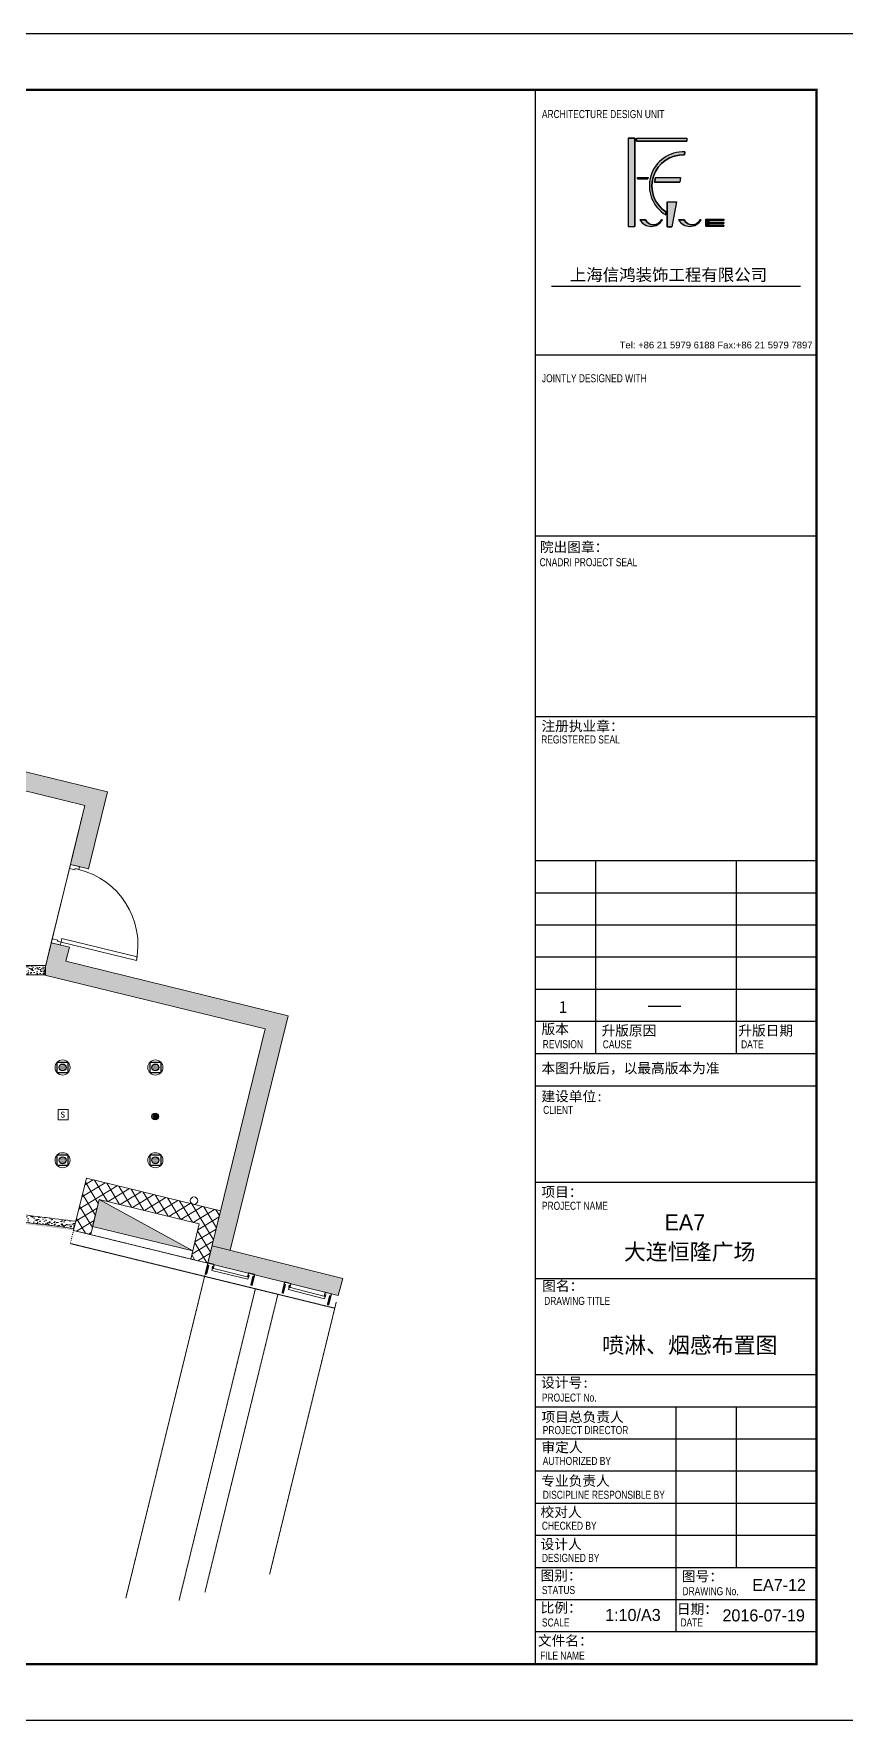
# Model space of a CAD drawing. Header units: millimetres. Extents: x 346472 to 732256, y -34068 to -15883.
# Drawn here: x 620337 to 629083, y -34068 to -15883 of the extents above; entities that cross this region are included whole.
import ezdxf

# ---------------------------------------------------------------- set-up
doc = ezdxf.new("R2010")
doc.units = ezdxf.units.MM
doc.header["$LTSCALE"] = 7
doc.linetypes.add('AED-090-P-CRL2$0$ACAD_ISO03W100', pattern=[30, 12, -18])
doc.linetypes.add('HIDDEN', pattern=[0.375, 0.25, -0.125])
doc.layers.get('0').update_dxf_attribs({"lineweight": 0})
for name, color, linetype in [('1', 1, 'Continuous'), ('1_AVT', 1, 'Continuous'), ('1建筑平面', 7, 'Continuous'), ('AED-090-P-PL02-N$0$0_fsbracket', 1, 'Continuous'), ('LD_light', 253, 'Continuous'), ('WALL', 7, 'Continuous'), ('walls', 7, 'Continuous'), ('图框', 9, 'Continuous'), ('消防', 5, 'Continuous')]:
    doc.layers.add(name, color=color, linetype=linetype)
for name, color, linetype, lineweight in [('AED-090-P-CRL2$0$HoseReel', 1, 'Continuous', 13), ('EA7 CEILING', 251, 'Continuous', 9), ('EA7 furniture', 7, 'Continuous', 5), ('QUOTE', 251, 'Continuous', 5), ('文字', 6, 'Continuous', 5)]:
    doc.layers.add(name, color=color, linetype=linetype, lineweight=lineweight)
doc.styles.add('ARIAL', font='Arial.ttf')
doc.styles.add('FUGUE', font='Arial.ttf')
doc.styles.get("Standard").update_dxf_attribs({"font": 'STKaiti.ttf'})
doc.styles.add('图签-仿宋', font='')
doc.styles.add('图签-黑体', font='')
doc.styles.get('图签-仿宋').set_extended_font_data('FangSong_GB2312')
doc.styles.get('图签-黑体').set_extended_font_data('SimHei')

# ---------------------------------------------------------------- blocks, each defined once
blk = doc.blocks.new('A$C1A5804E3')
at = {"color": 5, "ltscale": 2}
blk.add_lwpolyline([(-699236, -432956), (-698936, -432956), (-698936, -432656), (-699236, -432656)], close=True, dxfattribs=at)
at = {"color": 5, "ltscale": 2, "style": '图签-仿宋'}
blk.add_text('s', height=232, dxfattribs=at).set_placement((-699174, -432889))
blk = doc.blocks.new('12333')
at = {"layer": 'LD_light'}
h = blk.add_hatch(dxfattribs=at)
h.set_pattern_fill('DOTS', color=6, scale=90.551181, angle=-90, style=0)
h.set_pattern_definition([(270, (572990.7953, 65339.9095), (5.65944882, -2.8297244), [0, -5.65944882])])
h.paths.add_polyline_path([(568487, -26655, 1), (568412, -26655, 1)])
at = {"layer": 'LD_light', "color": 6, "elevation": -2}
blk.add_lwpolyline([(568507, -26598), (568507, -26713), (568392, -26713), (568392, -26598)], close=True, dxfattribs=at)
at = {"layer": 'LD_light', "color": 6}
blk.add_circle((568449, -26655, -2), 37.2, dxfattribs=at)
at = {"layer": 'QUOTE', "color": 6, "lineweight": 5}
blk.add_circle((568449, -26655, -2), 81.3, dxfattribs=at)

msp = doc.modelspace()

# ---------------------------------------------------------------- hatches: boundary and pattern name
at = {"layer": 'AED-090-P-CRL2$0$HoseReel', "lineweight": 5, "extrusion": (0.000187716, -0.000339531, 1)}
msp.add_hatch(color=8, dxfattribs=at).paths.add_polyline_path([(622050.3, -29007.4), (620972.1, -28743.5), (621043.4, -28452.1)])
at = {"layer": 'EA7 furniture', "lineweight": 5}
h = msp.add_hatch(color=8, dxfattribs=at)
h.dxf.hatch_style = 1
h.paths.add_polyline_path([(620056.7, -28675.1), (620054.6, -28695, -0.0026509), (620766.2, -28785.8), (620771, -28766.2, 0.0026601)])
at = {"layer": 'walls', "lineweight": 5}
h = msp.add_hatch(color=8, dxfattribs=at)
h.dxf.hatch_style = 1
h.paths.add_polyline_path([(608265.1, -18898.8), (607987.6, -19000.9), (608669, -21270), (608959.8, -28264.2), (609159.5, -28255.6), (608868.8, -21261.7), (613996.2, -22516.6), (613996.2, -22310.7), (608916.3, -21067.4)])
h.paths.add_polyline_path([(613996.2, -22310.7), (613996.2, -22516.6), (620889, -24203.6), (620752, -24763.5), (620733.3, -24839.8), (620830.4, -24863.6), (620927.6, -24887.4), (621130.8, -24056.9)])
h.paths.add_polyline_path([(620683.9, -25883), (620720.7, -25732.4), (620526.5, -25684.9), (620442.1, -26029.7), (622831.6, -26614.5), (622300.2, -28785.8), (622507.7, -28785.8), (623077.7, -26474.1)])
h.paths.add_polyline_path([(622507.7, -28785.8), (622300.2, -28785.8), (622259.7, -28951.2), (622454.8, -29000.3)])
h.paths.add_polyline_path([(622260.4, -28951.4), (622238.1, -29039.5), (622214.6, -29135.7), (622213.5, -29140), (623617, -29488.6), (623667.5, -29305.4)])
h = msp.add_hatch(dxfattribs=at)
h.set_pattern_fill('AR-CONC', color=8, scale=0.5)
h.paths.add_polyline_path([(619548.5, -25929.7), (620464.4, -25929.7), (620464.4, -26029.7), (619548.5, -26029.7)])
h = msp.add_hatch(dxfattribs=at)
h.set_pattern_fill('AR-CONC', color=8, scale=0.5)
h.paths.add_polyline_path([(620066.9, -28595.8), (620065, -28595.6), (620056.7, -28675.1, -0.0026601), (620771, -28766.2), (620790.1, -28688.1, 0.0026913)])
at = {"layer": '图框'}
for points in [[(626816.8, -17008.7), (626742.7, -17008.7), (626742.7, -17959.7), (626816.8, -17959.7)], [(626833.9, -17041.1), (627375.9, -17041.1), (627375.9, -17008.7), (626833.9, -17008.7)], [(627348.8, -17188.5), (627355, -17156.7, 0.780601), (627149.7, -17836.7), (627149.7, -17804, -0.7611328)], [(626842.3, -17447.3), (626956.2, -17447.3), (626960.5, -17431.5), (626842.3, -17431.5)], [(627027.6, -17482.1), (627298.7, -17482.1), (627307.4, -17431.5), (627037.6, -17431.5)], [(627162.1, -17696.9), (627162.1, -17965.7), (627215.6, -17965.7), (627262.8, -17696.9)], [(627112.9, -17888.7), (627103.9, -17888.7, -0.607934), (626928.6, -17888.7), (626868.4, -17888.7, 0.5844925), (627113, -17888.7)], [(627530.2, -17888.7), (627521.1, -17888.7, -0.607934), (627345.8, -17888.7), (627285.7, -17888.7, 0.5844925), (627530.2, -17888.7)], [(627611.1, -17895.1), (627773.3, -17895.1), (627773.3, -17881.6), (627579.6, -17881.6), (627579.6, -17959), (627773.3, -17959), (627773.3, -17947.8), (627611.1, -17947.8), (627611.1, -17928.9), (627773.3, -17928.9), (627773.3, -17917.6), (627611.1, -17917.6)]]:
    msp.add_hatch(color=251, dxfattribs=at).paths.add_polyline_path(points, flags=0)
at = {"layer": '消防', "ltscale": 2}
msp.add_hatch(color=5, dxfattribs=at).paths.add_polyline_path([(621668.1, -27557.8, 1), (621624.4, -27557.8, 1)])

# ---------------------------------------------------------------- linework, layer by layer
at = {"layer": '1', "color": 8, "lineweight": 5}
msp.add_line((620730.5, -28931.5, -0.2), (620730.5, -28931.5, -0.2), dxfattribs=at)
msp.add_circle((622064.6, -28465.3, -0.6), 40, dxfattribs=at)
for centre, radius, start, end in [((611854.3, -95844.6, -0.2), 67668.4, 82.428099, 84.645908), ((631837.6, 60803.7, -0.2), 90171.1, 262.498138, 262.962578)]:
    msp.add_arc(centre, radius, start, end, dxfattribs=at)
at = {"layer": '1_AVT', "color": 8, "lineweight": 5, "extrusion": (0.000187716, -0.000339531, 1)}
for p, q in [((620904.1, -28222.4, -0.2), (620766.2, -28785.8, -0.4)), ((622351.3, -28576.6, -0.6), (620904.1, -28222.4, -0.2)), ((621043.4, -28452.1, -0.3), (620950.7, -28830.9, -0.4)), ((622121.6, -28716, -0.6), (621043.4, -28452.1, -0.3)), ((622028.9, -29094.8, -0.7), (622121.6, -28716, -0.6)), ((622213.5, -29140, -0.8), (622351.3, -28576.6, -0.6)), ((620766.2, -28785.8, -0.8), (620950.7, -28830.9, -0.8)), ((622028.9, -29094.8, -0.7), (622213.5, -29140, -0.8))]:
    msp.add_line(p, q, dxfattribs=at)
at = {"layer": '1建筑平面', "color": 8, "linetype": 'HIDDEN', "lineweight": 5}
for p, q in [((622178.7, -29281.8, -0.8), (621329.9, -32750, -0.8)), ((622725.7, -29415.7, -0.3), (621903.4, -32775.5, -0.3)), ((622178.7, -29281.8, -0.8), (623581.3, -29625.1, -0.8)), ((622968.6, -29475.1, -0.3), (622182.8, -32685.5, -0.3)), ((623597, -29560.9, -0.3), (622879.2, -32493.7, -0.3))]:
    msp.add_line(p, q, dxfattribs=at)
at = {"layer": 'AED-090-P-CRL2$0$HoseReel', "color": 8, "linetype": 'Continuous', "lineweight": 5, "extrusion": (0.000187716, -0.000339531, 1)}
for p, q in [((621237.5, -28304, -0.3), (620822.4, -28555.8, -0.3)), ((621106.7, -28272, -0.3), (620854.5, -28425, -0.3)), ((620975.8, -28240, -0.2), (620886.5, -28294.2, -0.2)), ((620893.7, -28264.6, -0.2), (621033.1, -28494.3, -0.3)), ((620992.7, -28244.1, -0.2), (621132.1, -28473.8, -0.3)), ((621123.6, -28276.1, -0.3), (621263, -28505.8, -0.4)), ((621368.3, -28336, -0.3), (621138.6, -28475.4, -0.3)), ((621254.4, -28308.2, -0.3), (621393.8, -28537.9, -0.4)), ((621499.2, -28368.1, -0.4), (621269.5, -28507.4, -0.4)), ((621385.3, -28340.2, -0.3), (621524.7, -28569.9, -0.4)), ((621020.1, -28547.3, -0.3), (620790.4, -28686.7, -0.3)), ((620829.7, -28526.2, -0.3), (620969.1, -28756, -0.4)), ((620861.7, -28395.4, -0.3), (621001.1, -28625.1, -0.4)), ((621630, -28400.1, -0.4), (621400.3, -28539.5, -0.4)), ((621516.1, -28372.2, -0.4), (621655.5, -28601.9, -0.5)), ((621760.9, -28432.1, -0.4), (621531.2, -28571.5, -0.4)), ((621647, -28404.2, -0.4), (621786.3, -28633.9, -0.5)), ((621891.7, -28464.1, -0.5), (621662, -28603.5, -0.5)), ((621777.8, -28436.2, -0.4), (621917.2, -28666, -0.5)), ((622022.6, -28496.2, -0.5), (621792.8, -28635.5, -0.5)), ((621908.6, -28468.3, -0.5), (622048, -28698, -0.6)), ((622153.4, -28528.2, -0.5), (621923.7, -28667.6, -0.6)), ((622039.5, -28500.3, -0.5), (622275, -28888.5, -0.7)), ((622170.3, -28532.3, -0.6), (622307, -28757.6, -0.7)), ((620797.7, -28657.1, -0.3), (620894.9, -28817.3, -0.4)), ((620988.1, -28678.1, -0.4), (620797.9, -28793.5, -0.4)), ((622284.2, -28560.2, -0.6), (622054.5, -28699.6, -0.6)), ((622335.7, -28640.4, -0.6), (622106, -28779.7, -0.6)), ((622301.2, -28564.3, -0.6), (622339.1, -28626.8, -0.6)), ((620956.1, -28809, -0.4), (620928.8, -28825.6, -0.4)), ((622271.7, -28902, -0.7), (622042, -29041.4, -0.7)), ((622303.7, -28771.2, -0.7), (622074, -28910.6, -0.7)), ((622103.6, -28789.6, -0.6), (622243, -29019.3, -0.7)), ((622039.6, -29051.3, -0.7), (622072.4, -29105.5, -0.7)), ((622071.6, -28920.4, -0.7), (622203.3, -29137.5, -0.8)), ((622239.7, -29032.9, -0.7), (622106.4, -29113.8, -0.7))]:
    msp.add_line(p, q, dxfattribs=at)
at = {"layer": 'AED-090-P-CRL2$0$HoseReel', "color": 8, "lineweight": 5, "extrusion": (0.000187716, -0.000339531, 1)}
for p, q in [((620972.1, -28743.5, -0.4), (621043.4, -28452.1, -0.3)), ((620972.1, -28743.5, -0.4), (621043.4, -28452.1, -0.3)), ((621043.4, -28452.1, -0.3), (622121.6, -28716, -0.6)), ((622050.3, -29007.4, -0.7), (621043.4, -28452.1, -0.3)), ((621043.4, -28452.1, -0.3), (622050.3, -29007.4, -0.7)), ((622121.6, -28716, -0.6), (622050.3, -29007.4, -0.7)), ((622050.3, -29007.4, -0.7), (620972.1, -28743.5, -0.4)), ((622050.3, -29007.4, -0.7), (620972.1, -28743.5, -0.4))]:
    msp.add_line(p, q, dxfattribs=at)
at = {"layer": 'AED-090-P-CRL2$0$HoseReel', "color": 8, "linetype": 'AED-090-P-CRL2$0$ACAD_ISO03W100', "lineweight": 5, "ltscale": 0.1, "extrusion": (0.000187716, -0.000339531, 1)}
for p, q in [((620766.2, -28785.8, -0.8), (620731.5, -28927.6, -0.8)), ((622014.9, -29091.4, -0.7), (620950.7, -28830.9, -0.4))]:
    msp.add_line(p, q, dxfattribs=at)
at = {"layer": 'AED-090-P-CRL2$0$HoseReel', "color": 8, "linetype": 'HIDDEN', "lineweight": 5, "extrusion": (0.00021446, -0.000323304, 1)}
msp.add_line((622178.7, -29281.8, -0.2), (620731.5, -28927.6, 0.2), dxfattribs=at)
at = {"layer": 'AED-090-P-CRL2$0$HoseReel', "color": 8, "linetype": 'AED-090-P-CRL2$0$ACAD_ISO03W100', "lineweight": 5, "ltscale": 0.1, "extrusion": (0.00021446, -0.000323304, 1)}
msp.add_line((622213.3, -29140.5, -0.8), (622178.7, -29281.8, -0.8), dxfattribs=at)
at = {"layer": 'AED-090-P-PL02-N$0$0_fsbracket', "color": 8, "lineweight": 5, "extrusion": (-0.035899, -0.14847, 0.988265)}
for p, q in [((622184.7, -29255.5, -19.2), (622195.3, -29258.2, -19.2)), ((622213.5, -29140, -0.8), (622186.2, -29251.3, -18.5)), ((622189.1, -29252.1, -18.5), (622216.4, -29140.7, -0.8)), ((622196, -29255.3, -18.7), (622190.2, -29253.9, -18.7)), ((622220.3, -29162.5, -3.9), (622197.9, -29254.2, -18.5)), ((622200.8, -29254.9, -18.5), (622223.2, -29163.2, -3.9)), ((622202.8, -29183.7, -7.7), (622202.1, -29186.5, -8.2)), ((622218.2, -29139.6, -0.5), (622277.4, -29154.1, -0.6)), ((622278.1, -29151.2, -0.1), (622218.9, -29136.7, -0.1)), ((622262.1, -29172.7, -3.9), (622258.4, -29187.6, -6.3)), ((622261.3, -29188.3, -6.3), (622265, -29173.5, -3.9)), ((622261.7, -29193, -7), (622267.6, -29194.4, -7)), ((622265, -29173.5, -3.9), (622262.1, -29172.7, -3.9)), ((622268.3, -29191.6, -6.5), (622262.4, -29190.1, -6.5)), ((622278.5, -29155.9, -0.8), (622270.1, -29190.5, -6.3)), ((622273, -29191.2, -6.3), (622281.4, -29156.6, -0.8)), ((622642.1, -29281.5, -6.5), (622650.6, -29246.9, -1)), ((622653.5, -29247.6, -1), (622645, -29282.2, -6.5)), ((622653.8, -29284.3, -6.5), (622657.4, -29269.5, -4.1)), ((622714.5, -29261.1, -0.8), (622655.3, -29246.6, -0.7)), ((622656, -29243.7, -0.3), (622715.2, -29258.2, -0.3)), ((622660.3, -29270.2, -4.1), (622656.7, -29285.1, -6.5)), ((622657.4, -29269.5, -4.1), (622660.3, -29270.2, -4.1)), ((622688.4, -29374.2, -18.7), (622715.6, -29262.9, -1)), ((622718.6, -29263.6, -1), (622691.3, -29374.9, -18.7)), ((622651.2, -29288.3, -7.1), (622645.4, -29286.9, -7.1)), ((622646.1, -29284, -6.7), (622652, -29285.4, -6.7)), ((622676.7, -29371.4, -18.7), (622699.2, -29279.7, -4.1)), ((622702.1, -29280.4, -4.1), (622679.6, -29372.1, -18.7)), ((622690.7, -29379.4, -19.4), (622680, -29376.7, -19.4)), ((622680.8, -29373.9, -18.9), (622686.6, -29375.3, -18.9)), ((622707.9, -29307.2, -7.9), (622707.2, -29310.1, -8.4))]:
    msp.add_line(p, q, dxfattribs=at)
at = {"layer": 'AED-090-P-PL02-N$0$0_fsbracket', "color": 8, "lineweight": 5, "extrusion": (-0.037476, -0.148079, 0.988265)}
for p, q in [((623041.4, -29345.2, -0.8), (623013, -29456.2, -18.5)), ((623015.9, -29457, -18.5), (623044.3, -29345.9, -0.8)), ((623022.8, -29460.3, -18.7), (623017, -29458.8, -18.7)), ((623048, -29367.8, -3.9), (623024.6, -29459.2, -18.5)), ((623027.5, -29459.9, -18.5), (623050.9, -29368.5, -3.9)), ((623030.3, -29388.7, -7.7), (623029.5, -29391.6, -8.2)), ((623046.1, -29344.8, -0.5), (623105.2, -29360, -0.6)), ((623106, -29357.1, -0.1), (623046.9, -29342, -0.1)), ((623089.7, -29378.4, -3.9), (623085.9, -29393.3, -6.3)), ((623088.8, -29394, -6.3), (623092.6, -29379.2, -3.9)), ((623089.1, -29398.7, -7), (623094.9, -29400.2, -7)), ((623092.6, -29379.2, -3.9), (623089.7, -29378.4, -3.9)), ((623095.7, -29397.3, -6.5), (623089.9, -29395.8, -6.5)), ((623106.3, -29361.8, -0.8), (623097.5, -29396.2, -6.3)), ((623100.4, -29397, -6.3), (623109.2, -29362.5, -0.8)), ((623468.5, -29491.2, -6.5), (623477.3, -29456.8, -1)), ((623480.3, -29457.5, -1), (623471.4, -29492, -6.5)), ((623541.2, -29471.6, -0.8), (623482.1, -29456.4, -0.7)), ((623482.8, -29453.6, -0.3), (623541.9, -29468.7, -0.3)), ((623011.4, -29460.4, -19.2), (623022, -29463.1, -19.2)), ((623477.6, -29498.1, -7.1), (623471.8, -29496.6, -7.1)), ((623472.5, -29493.8, -6.7), (623478.3, -29495.3, -6.7)), ((623480.2, -29494.2, -6.5), (623483.9, -29479.4, -4.1)), ((623486.9, -29480.1, -4.1), (623483.1, -29494.9, -6.5)), ((623483.9, -29479.4, -4.1), (623486.9, -29480.1, -4.1)), ((623502.2, -29581.4, -18.7), (623525.6, -29490, -4.1)), ((623528.5, -29490.8, -4.1), (623505.1, -29582.2, -18.7)), ((623516.1, -29589.6, -19.4), (623505.5, -29586.9, -19.4)), ((623506.2, -29584, -18.9), (623512, -29585.5, -18.9)), ((623513.8, -29584.4, -18.7), (623542.3, -29473.4, -1)), ((623545.2, -29474.1, -1), (623516.7, -29585.2, -18.7)), ((623534, -29517.7, -7.9), (623533.3, -29520.5, -8.4))]:
    msp.add_line(p, q, dxfattribs=at)
at = {"layer": 'AED-090-P-PL02-N$0$0_fsbracket', "color": 8, "lineweight": 5, "extrusion": (-0.035899, -0.14847, 0.988265), "elevation": -18010.9}
for points in [[(611646.2, 116503.5), (611649.2, 116503.4)], [(612142.2, 116502.1), (612139.2, 116502.1)]]:
    msp.add_lwpolyline(points, dxfattribs=at)
msp.add_lwpolyline([(612094.2, 116482.2), (611694.2, 116483.3), (611694.1, 116458.3), (612094.1, 116457.2)], close=True, dxfattribs=at)
at = {"layer": 'AED-090-P-PL02-N$0$0_fsbracket', "color": 8, "lineweight": 5, "extrusion": (-0.037476, -0.148079, 0.988265), "elevation": -19004.3}
for points in [[(611210.4, 122930.7), (611213.4, 122930.6)], [(611706.4, 122929.3), (611703.4, 122929.3)]]:
    msp.add_lwpolyline(points, dxfattribs=at)
msp.add_lwpolyline([(611658.4, 122909.4), (611258.4, 122910.5), (611258.3, 122885.5), (611658.3, 122884.4)], close=True, dxfattribs=at)
at = {"layer": 'AED-090-P-PL02-N$0$0_fsbracket', "color": 8, "lineweight": 5, "extrusion": (-0.035899, -0.14847, 0.988265)}
for centre, radius, start, end in [((611638.5, 116408, -18010.9), 4.5, 179.84318, 269.84307), ((611638.5, 116408, -18010.9), 1.5, 179.84318, 269.84307), ((611644.5, 116408, -18010.9), 4.5, 269.84321, 359.84318), ((611644.5, 116408, -18010.9), 1.5, 269.84321, 359.84318), ((611638.8, 116524, -18010.9), 4.5, 89.84321, 179.84318), ((611638.8, 116524, -18010.9), 1.5, 89.84321, 179.84318), ((611693.7, 116487.8, -18010.9), 4.5, 179.84318, 269.84307), ((611693.7, 116487.8, -18010.9), 1.5, 179.84318, 269.84321), ((611699.7, 116487.8, -18010.9), 4.5, 269.84307, 359.84318), ((611699.7, 116487.8, -18010.9), 1.5, 269.84307, 359.84307), ((611699.8, 116523.8, -18010.9), 1.5, 359.84307, 89.84321), ((611699.8, 116523.8, -18010.9), 4.5, 359.84318, 89.84307), ((612088.8, 116522.7, -18010.9), 4.5, 89.84307, 179.84307), ((612088.8, 116522.7, -18010.9), 1.5, 89.84307, 179.84318), ((612149.8, 116522.6, -18010.9), 1.5, 359.84307, 89.84307), ((612149.8, 116522.6, -18010.9), 4.5, 359.84307, 89.84307), ((612088.7, 116486.7, -18010.9), 4.5, 179.84307, 269.84307), ((612088.7, 116486.7, -18010.9), 1.5, 179.84307, 269.84307), ((612094.7, 116486.7, -18010.9), 4.5, 269.84307, 359.84307), ((612094.7, 116486.7, -18010.9), 1.5, 269.84307, 359.84307), ((612143.5, 116406.6, -18010.9), 4.5, 179.84307, 269.84307), ((612143.5, 116406.6, -18010.9), 1.5, 179.84307, 269.84307), ((612149.5, 116406.6, -18010.9), 4.5, 269.84321, 359.84307), ((612149.5, 116406.6, -18010.9), 1.5, 269.84321, 359.84307)]:
    msp.add_arc(centre, radius, start, end, dxfattribs=at)
at = {"layer": 'AED-090-P-PL02-N$0$0_fsbracket', "color": 8, "lineweight": 5, "extrusion": (-0.037476, -0.148079, 0.988265)}
for centre, radius, start, end in [((611202.7, 122835.2, -19004.3), 4.5, 179.84318, 269.84307), ((611202.7, 122835.2, -19004.3), 1.5, 179.84318, 269.84307), ((611208.7, 122835.2, -19004.3), 4.5, 269.84321, 359.84318), ((611208.7, 122835.2, -19004.3), 1.5, 269.84321, 359.84318), ((611203, 122951.2, -19004.3), 4.5, 89.84321, 179.84318), ((611203, 122951.2, -19004.3), 1.5, 89.84321, 179.84318), ((611257.9, 122915, -19004.3), 4.5, 179.84318, 269.84307), ((611257.9, 122915, -19004.3), 1.5, 179.84318, 269.84321), ((611263.9, 122915, -19004.3), 4.5, 269.84307, 359.84318), ((611263.9, 122915, -19004.3), 1.5, 269.84307, 359.84307), ((611264, 122951, -19004.3), 1.5, 359.84307, 89.84321), ((611264, 122951, -19004.3), 4.5, 359.84318, 89.84307), ((611653, 122949.9, -19004.3), 4.5, 89.84307, 179.84307), ((611653, 122949.9, -19004.3), 1.5, 89.84307, 179.84318), ((611652.9, 122913.9, -19004.3), 4.5, 179.84307, 269.84307), ((611652.9, 122913.9, -19004.3), 1.5, 179.84307, 269.84307), ((611658.9, 122913.9, -19004.3), 4.5, 269.84307, 359.84307), ((611658.9, 122913.9, -19004.3), 1.5, 269.84307, 359.84307), ((611707.7, 122833.8, -19004.3), 4.5, 179.84307, 269.84307), ((611707.7, 122833.8, -19004.3), 1.5, 179.84307, 269.84307), ((611713.7, 122833.8, -19004.3), 4.5, 269.84321, 359.84307), ((611713.7, 122833.8, -19004.3), 1.5, 269.84321, 359.84307), ((611714, 122949.8, -19004.3), 1.5, 359.84307, 89.84307), ((611714, 122949.8, -19004.3), 4.5, 359.84307, 89.84307)]:
    msp.add_arc(centre, radius, start, end, dxfattribs=at)
at = {"layer": 'EA7 CEILING', "color": 8, "lineweight": 5, "extrusion": (0.000187716, -0.000339531, 1)}
for p, q in [((620766.2, -28785.8, -0.4), (620904.1, -28222.4, -0.2)), ((620904.1, -28222.4, -0.2), (622351.3, -28576.6, -0.6)), ((622351.3, -28576.6, -0.6), (622213.5, -29140, -0.8)), ((622213.5, -29140, -0.8), (620766.2, -28785.8, -0.4))]:
    msp.add_line(p, q, dxfattribs=at)
at = {"layer": 'WALL', "color": 8, "lineweight": 5}
for p, q in [((608916.3, -21067.4), (621130.8, -24056.9)), ((608868.8, -21261.7), (620889, -24203.6)), ((621130.8, -24056.9), (620927.6, -24887.4)), ((620889, -24203.6), (620442.1, -26029.7)), ((620889, -24203.6), (620733.3, -24839.8)), ((620752, -24763.5, 1), (620889, -24203.6, 0)), ((620526.5, -25684.9, 0), (620733.3, -24839.8)), ((620733.3, -24839.8), (620722.6, -24883.5)), ((620722.6, -24883.5), (620780.9, -24897.8)), ((620830.4, -24863.6), (620733.3, -24839.8)), ((620733.3, -24839.8), (620927.6, -24887.4)), ((620780.9, -24897.8), (620784, -24885.2)), ((620784, -24885.2), (620822.8, -24894.7)), ((620822.8, -24894.7), (620830.4, -24863.6)), ((620526.5, -25684.9), (620537.2, -25641.2)), ((620537.2, -25641.2), (620595.5, -25655.4)), ((620640.7, -25638.7), (620631.2, -25677.6)), ((621452.8, -25837.5), (620640.7, -25638.7)), ((620526.5, -25684.9), (620442.1, -26029.7)), ((620623.6, -25708.7), (620526.5, -25684.9)), ((620720.7, -25732.4), (620526.5, -25684.9)), ((620595.5, -25655.4), (620592.4, -25668.1)), ((620592.4, -25668.1), (620631.2, -25677.6)), ((620631.2, -25677.6), (620623.6, -25708.7)), ((620631.2, -25677.6), (621443.2, -25876.3)), ((620720.7, -25732.4), (620683.9, -25883)), ((620683.9, -25883), (623077.7, -26474.1)), ((621443.2, -25876.3), (621452.8, -25837.5)), ((620442.1, -26029.7), (622831.6, -26614.5)), ((623077.7, -26474.1), (622454.8, -29000.3)), ((622831.6, -26614.5), (622214.6, -29135.7)), ((622212.7, -29139.8, -0.3), (622260.4, -28951.4, -0.3)), ((622260.4, -28951.4, -0.3), (623667.5, -29305.4, -0.3)), ((623617, -29488.6, -0.3), (622212.7, -29139.8, -0.3)), ((623667.5, -29305.4, -0.3), (623617, -29488.6, -0.3))]:
    msp.add_line(p, q, dxfattribs=at)
msp.add_arc((620623.5, -25707.6), 837, 348.36846, 76.21954, dxfattribs=at)
at = {"layer": 'walls', "color": 8, "lineweight": 5}
for p, q in [((620889, -24203.6), (618148.5, -23532.9, -1)), ((620733.3, -24839.8), (620526.5, -25684.9)), ((620442.1, -26029.7), (619528.5, -26029.7, 0))]:
    msp.add_line(p, q, dxfattribs=at)
at = {"layer": 'walls', "color": 8, "lineweight": 5, "elevation": 0}
msp.add_lwpolyline([(619548.5, -25929.7), (620464.4, -25929.7), (620464.4, -26029.7), (619548.5, -26029.7)], close=True, dxfattribs=at)
at = {"layer": '图框', "color": 251}
for p, q in [((625742.6, -16489.1), (625742.6, -33462)), ((625915.8, -18604.9), (628600.3, -18604.9)), ((625742.6, -19346.8), (628773.5, -19346.8)), ((625742.6, -21295.2), (628773.5, -21295.2)), ((625742.6, -23243.6), (628773.5, -23243.6)), ((628773.5, -24802.4), (625742.6, -24802.4)), ((626392.1, -24802.4), (626392.1, -26880.7)), ((627907.5, -24802.4), (627907.5, -26880.7)), ((628773.5, -25148.8), (625742.6, -25148.8)), ((628773.5, -25495.1), (625742.6, -25495.1)), ((628773.5, -25841.5), (625742.6, -25841.5)), ((628773.5, -26187.9), (625742.6, -26187.9)), ((628773.5, -26534.3), (625742.6, -26534.3)), ((626958.5, -26368.6), (627312.2, -26368.6)), ((628773.5, -26880.7), (625742.6, -26880.7)), ((625742.6, -27227.1), (628773.5, -27227.1)), ((625742.6, -28266.2), (628773.5, -28266.2)), ((625742.6, -29305.4), (628773.5, -29305.4)), ((628773.5, -30344.5), (625742.6, -30344.5)), ((628773.5, -30690.9), (625742.6, -30690.9)), ((627258, -30690.9), (627258, -33115.6)), ((627907.5, -30690.9), (627907.5, -32422.9)), ((628773.5, -31037.3), (625742.6, -31037.3)), ((628773.5, -31383.7), (625742.6, -31383.7)), ((628773.5, -31730.1), (625742.6, -31730.1)), ((628773.5, -32076.5), (625742.6, -32076.5)), ((628773.5, -32422.9), (625742.6, -32422.9)), ((628773.5, -32769.2), (625742.6, -32769.2)), ((628773.5, -33115.6), (625742.6, -33115.6))]:
    msp.add_line(p, q, dxfattribs=at)
at = {"layer": '图框', "color": 251, "linetype": 'Continuous'}
for p, q in [((626742.7, -17008.7), (626742.7, -17959.7)), ((626742.7, -17008.7), (626816.8, -17008.7)), ((626816.8, -17008.7), (626816.8, -17959.7)), ((626833.9, -17008.7), (626833.9, -17041.1)), ((626833.9, -17008.7), (627375.9, -17008.7)), ((626833.9, -17041.1), (627375.9, -17041.1)), ((627375.9, -17008.7), (627375.9, -17041.1)), ((627355, -17156.7), (627348.8, -17188.5)), ((626842.3, -17431.5), (626842.3, -17447.3)), ((626842.3, -17431.5), (626960.5, -17431.5)), ((626842.3, -17447.3), (626956.2, -17447.3)), ((626960.5, -17431.5), (626956.2, -17447.3)), ((627037.6, -17431.5), (627027.6, -17482.1)), ((627037.6, -17431.5), (627307.4, -17431.5)), ((627307.4, -17431.5), (627298.7, -17482.1)), ((627027.6, -17482.1), (627298.7, -17482.1)), ((627149.7, -17804), (627149.7, -17836.7)), ((627162.1, -17696.9), (627162.1, -17965.7)), ((627162.1, -17696.9), (627262.8, -17696.9)), ((627262.8, -17696.9), (627215.6, -17965.7)), ((626742.7, -17959.7), (626816.8, -17959.7)), ((626868.4, -17888.7), (626928.6, -17888.7)), ((627103.9, -17888.7), (627112.9, -17888.7)), ((627162.1, -17965.7), (627215.6, -17965.7)), ((627285.7, -17888.7), (627345.8, -17888.7)), ((627521.1, -17888.7), (627530.2, -17888.7)), ((627579.6, -17881.6), (627579.6, -17959)), ((627579.6, -17881.6), (627773.3, -17881.6)), ((627579.6, -17959), (627773.3, -17959)), ((627611.1, -17895.1), (627611.1, -17917.6)), ((627611.1, -17895.1), (627773.3, -17895.1)), ((627611.1, -17917.6), (627773.3, -17917.6)), ((627611.1, -17928.9), (627611.1, -17947.8)), ((627611.1, -17928.9), (627773.3, -17928.9)), ((627611.1, -17947.8), (627773.3, -17947.8)), ((627773.3, -17881.6), (627773.3, -17895.1)), ((627773.3, -17917.6), (627773.3, -17928.9)), ((627773.3, -17947.8), (627773.3, -17959))]:
    msp.add_line(p, q, dxfattribs=at)
at = {"layer": '图框', "color": 251}
msp.add_lwpolyline([(603660.5, -34068.2), (629379.6, -34068.2), (629379.6, -15882.9), (603660.5, -15882.9)], close=True, dxfattribs=at)
at = {"layer": '图框', "color": 251, "const_width": 26}
msp.add_lwpolyline([(604959.5, -16489.1), (628773.5, -16489.1), (628773.5, -33462), (604959.5, -33462)], close=True, dxfattribs=at)
at = {"layer": '图框', "color": 251, "linetype": 'Continuous'}
for points in [[(626816.8, -17008.7), (626742.7, -17008.7), (626742.7, -17959.7), (626816.8, -17959.7)], [(626833.9, -17041.1), (626833.9, -17008.7), (627375.9, -17008.7), (627375.9, -17041.1)], [(626842.3, -17447.3), (626842.3, -17431.5), (626960.5, -17431.5), (626956.2, -17447.3)], [(627027.6, -17482.1), (627037.6, -17431.5), (627307.4, -17431.5), (627298.7, -17482.1)], [(627162.1, -17696.9), (627262.8, -17696.9), (627215.6, -17965.7), (627162.1, -17965.7)], [(627611.1, -17895.1), (627611.1, -17917.6), (627773.3, -17917.6), (627773.3, -17928.9), (627611.1, -17928.9), (627611.1, -17947.8), (627773.3, -17947.8), (627773.3, -17959), (627579.6, -17959), (627579.6, -17881.6), (627773.3, -17881.6), (627773.3, -17895.1)]]:
    msp.add_lwpolyline(points, close=True, dxfattribs=at)
for points in [[(627348.8, -17188.5), (627355, -17156.7, 0.780601), (627149.7, -17836.7), (627149.7, -17804, -0.7611328)], [(627112.9, -17888.7), (627103.9, -17888.7, -0.607934), (626928.6, -17888.7), (626868.4, -17888.7, 0.5844925), (627113, -17888.7)], [(627530.2, -17888.7), (627521.1, -17888.7, -0.607934), (627345.8, -17888.7), (627285.7, -17888.7, 0.5844925), (627530.2, -17888.7)]]:
    msp.add_lwpolyline(points, format="xyb", close=True, dxfattribs=at)
for centre, radius, start, end in [((627337.4, -17522.4), 366.1, 87.24681, 239.14934), ((627334.3, -17523.8), 335.6, 87.52104, 236.62485), ((626990.7, -17819.8), 140.3, 209.39136, 330.61523), ((627016.2, -17843.3), 98.7, 207.40632, 332.59368), ((627407.9, -17819.8), 140.3, 209.39136, 330.61523), ((627433.5, -17843.3), 98.7, 207.40632, 332.59368)]:
    msp.add_arc(centre, radius, start, end, dxfattribs=at)
at = {"layer": '消防', "color": 5, "ltscale": 2}
for radius in [36.5, 21.9]:
    msp.add_circle((621646.2, -27557.8), radius, dxfattribs=at)

# ---------------------------------------------------------------- block references
at = {"layer": 'QUOTE', "color": 10, "lineweight": 5}
for p in [(52199.1, -374.5), (53199.1, -374.5), (52199.1, -1374.5), (53199.1, -1374.5)]:
    msp.add_blockref('12333', p, dxfattribs=at)
at = {"layer": '文字', "color": 6, "ltscale": 2, "xscale": 0.3645, "yscale": 0.3645, "zscale": 0.3645}
msp.add_blockref('A$C1A5804E3', (875470.2, 130218.9), dxfattribs=at)

# ---------------------------------------------------------------- texts
at = {"layer": '图框', "color": 251, "style": 'ARIAL', "width": 0.75}
for s, height, p in [('ARCHITECTURE DESIGN UNIT', 86.596, (625813.7, -16792.6)), ('JOINTLY DESIGNED WITH', 86.596, (625813.7, -19641.1)), ('CNADRI PROJECT SEAL', 86.596, (625788.5, -21624.6)), ('REGISTERED SEAL', 86.596, (625806.1, -23535.7)), ('REVISION', 86.6, (625822.8, -26821.2)), ('CAUSE', 86.6, (626469.6, -26823.2)), ('DATE', 86.6, (627960.4, -26823.2)), ('CLIENT', 86.6, (625827.5, -27530.6)), ('PROJECT NAME', 86.596, (625813.7, -28563.8)), ('DRAWING TITLE', 86.596, (625838.1, -29589.5)), ('PROJECT No.', 86.596, (625813.7, -30632.1)), ('PROJECT DIRECTOR', 86.596, (625822.8, -30982.9)), ('AUTHORIZED BY', 86.596, (625822.8, -31315.4)), ('DISCIPLINE RESPONSIBLE BY', 86.596, (625822.8, -31680)), ('CHECKED BY', 86.6, (625813.7, -32013.9)), ('DESIGNED BY', 86.596, (625813.7, -32360.3)), ('STATUS', 86.6, (625813.7, -32706.7)), ('DRAWING No.', 86.596, (627328.9, -32719.6)), ('SCALE', 86.6, (625813.7, -33057)), ('DATE', 86.6, (627307.5, -33057)), ('FILE NAME', 86.6, (625796.4, -33414.4))]:
    msp.add_text(s, height=height, dxfattribs=at).set_placement(p)
at = {"layer": '图框', "color": 251}
for s, height, style, p in [('院出图章：', 108.25, '图签-黑体', (625791.5, -21472.1)), ('注册执业章：', 108.25, '图签-黑体', (625809.1, -23402.5)), ('1', 129.9, '图签-仿宋', (625997.3, -26442.4)), ('版本', 108.25, '图签-黑体', (625809.1, -26668.8)), ('升版原因', 108.25, '图签-黑体', (626455.9, -26685)), ('升版日期', 108.25, '图签-黑体', (627930.5, -26685)), ('本图升版后，以最高版本为准', 108.245, '图签-黑体', (625809.1, -27091.4)), ('建设单位:', 108.25, '图签-黑体', (625808.1, -27394.6)), ('项目：', 108.25, '图签-黑体', (625808.1, -28426)), ('图名：', 108.25, '图签-黑体', (625816.7, -29438.7)), ('设计号:', 108.25, '图签-黑体', (625805, -30481.4)), ('项目总负责人', 108.25, '图签-黑体', (625809.1, -30851.9)), ('审定人', 108.25, '图签-黑体', (625809.1, -31178.7)), ('专业负责人', 108.25, '图签-黑体', (625806.8, -31540.3)), ('校对人', 108.25, '图签-黑体', (625799.2, -31876.9)), ('设计人', 108.25, '图签-黑体', (625799.2, -32223.3)), ('图别：', 108.25, '图签-黑体', (625799.2, -32561.2)), ('图号：', 108.25, '图签-黑体', (627322.5, -32570.5)), ('比例：', 108.25, '图签-黑体', (625799.9, -32908.4)), ('日期：', 108.25, '图签-黑体', (627267.6, -32922.3)), ('文件名：', 108.25, '图签-黑体', (625770.5, -33263.6))]:
    msp.add_text(s, height=height, dxfattribs=dict(at, style=style)).set_placement(p)
for s, height, p in [('EA7', 173.19, (627134.9, -28786.2)), ('大连恒隆广场', 173.19, (626697.4, -29103.8)), ('2016-07-19', 129.89, (627759.6, -33002.2))]:
    msp.add_text(s, height=height, dxfattribs=at).set_placement(p)
at = {"layer": '图框', "color": 251, "insert": (627177.7, -18490), "char_height": 129.895, "width": 3030.873, "attachment_point": 5, "line_spacing_factor": 0.66852, "style": 'FUGUE'}
msp.add_mtext('{\\fSimSun|b0|i0|c134|p2;上海信鸿装饰工程有限公司}', dxfattribs=at)
at = {"layer": '图框', "color": 251, "insert": (626651.6, -19277.1), "char_height": 132.56, "attachment_point": 7, "line_spacing_factor": 0.66852, "style": 'FUGUE'}
msp.add_mtext('{\\H0.55168x;\\C7;Tel: +86 21 5979 6188 Fax:+86 21 5979 7897}', dxfattribs=at)
at = {"layer": '图框', "color": 251}
for s, insert, char_height, width, attachment_point in [('\\pi151;{\\fSimSun|b0|i0|c134|p2;喷淋、烟感布置图}', (626312.7, -29936.8), 173.193, 2051.164, 1), ('EA7-12', (628080.4, -32609.4), 129.89, 67.606, 4), ('1:10/A3', (626495.1, -32933.9), 129.89, 67.606, 4)]:
    msp.add_mtext(s, dxfattribs=dict(at, insert=insert, char_height=char_height, width=width, attachment_point=attachment_point))

doc.saveas('drawing.dxf')
